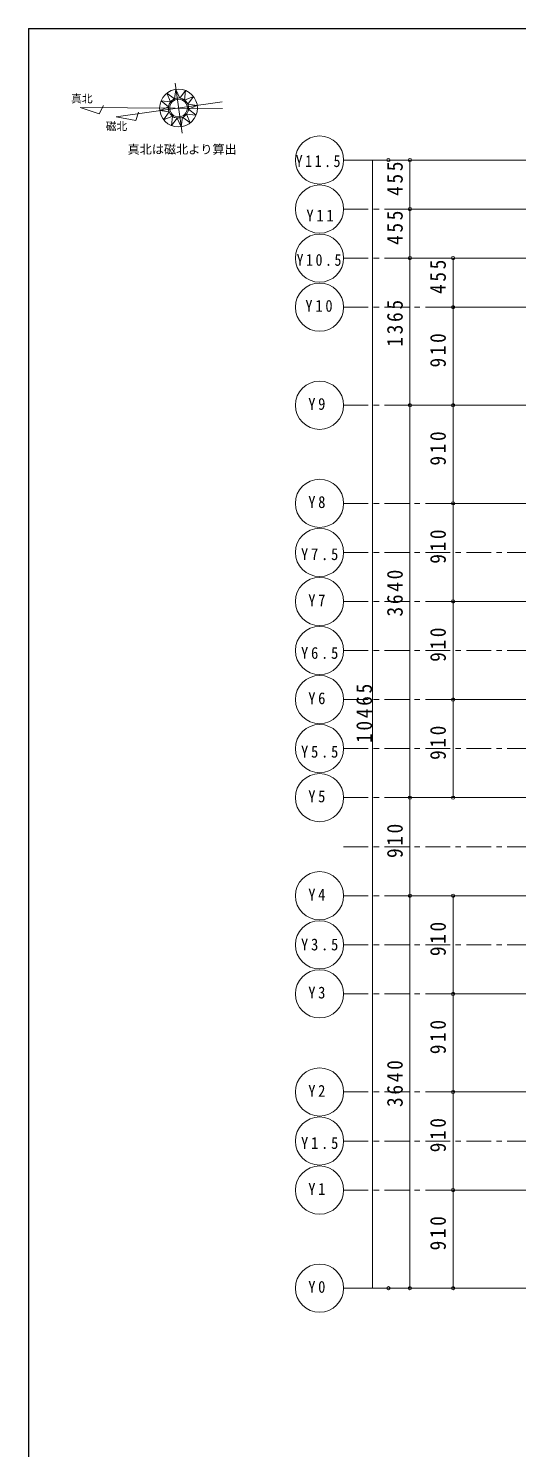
# Model space of a CAD drawing. Units: millimetres at full size, sheet at 1:50. Extents: x -17704 to 55037, y -1981 to 18549.
# Drawn here: x 26473 to 31021, y 5087 to 18270 of the extents above; entities that cross this region are included whole.
import ezdxf
from ezdxf.enums import TextEntityAlignment as Align

# ---------------------------------------------------------------- set-up
doc = ezdxf.new("R2010")
doc.units = ezdxf.units.MM
doc.header["$LTSCALE"] = 50
doc.linetypes.add('USER2', pattern=[7.6, 4.6, -1, 1, -1])
doc.layers.add('1-0', color=7, linetype='Continuous', lineweight=18)
doc.layers.add('8-0', color=9, linetype='Continuous', lineweight=18)
doc.layers.add('5-0', color=7, linetype='Continuous')
doc.styles.add('ＭＳ ゴシック', font='')
doc.styles.get('ＭＳ ゴシック').set_extended_font_data('MS Gothic')

msp = doc.modelspace()

# ---------------------------------------------------------------- linework, layer by layer
at = {"layer": '1-0'}
for p, q in [((27758.05, 17669.08), (27829.38, 17616.94)), ((27791.22, 17587.19), (27758.05, 17669.08)), ((27829.38, 17616.94), (27841.6, 17704.45)), ((27898.1, 17299.41), (27833.53, 17762.31)), ((27841.6, 17704.45), (27877.3, 17623.63)), ((27877.3, 17623.63), (27931.64, 17693.3)), ((27931.64, 17693.3), (27922.15, 17605.45)), ((26954.46, 17537.11), (27129.32, 17477.49)), ((28272.71, 17528.07), (26954.46, 17537.11)), ((27129.32, 17477.49), (27168.5, 17554.52)), ((28270.85, 17587.36), (27287.2, 17450.15)), ((27692.23, 17506.65), (27773.05, 17542.35)), ((27703.38, 17596.68), (27791.22, 17587.19)), ((27773.05, 17542.35), (27703.38, 17596.68)), ((27922.15, 17605.45), (28004.04, 17638.62)), ((28004.04, 17638.62), (27951.9, 17567.3)), ((27951.9, 17567.3), (28039.4, 17555.07)), ((28039.4, 17555.07), (27958.58, 17519.37)), ((27287.2, 17450.15), (27468.85, 17416.5)), ((27468.85, 17416.5), (27494.04, 17491.24)), ((27779.73, 17494.43), (27692.23, 17506.65)), ((27727.59, 17423.1), (27779.73, 17494.43)), ((27809.48, 17456.27), (27727.59, 17423.1)), ((27799.99, 17368.43), (27809.48, 17456.27)), ((27854.33, 17438.09), (27799.99, 17368.43)), ((27890.03, 17357.28), (27854.33, 17438.09)), ((27902.25, 17444.78), (27890.03, 17357.28)), ((27973.58, 17392.64), (27902.25, 17444.78)), ((27940.41, 17474.53), (27973.58, 17392.64)), ((28028.25, 17465.04), (27940.41, 17474.53)), ((27958.58, 17519.37), (28028.25, 17465.04))]:
    msp.add_line(p, q, dxfattribs=at)
for radius in [175.26, 93.47, 81.79]:
    msp.add_circle((27865.82, 17530.86), radius, dxfattribs=at)
at = {"layer": '5-0'}
for q in [(26473.09, -1981.01), (55036.98, 18269.53)]:
    msp.add_line((26473.09, 18269.53), q, dxfattribs=at)
at = {"layer": '8-0', "linetype": 'USER2'}
for p, q in [((29396.01, 17048.82), (52724.25, 17048.82)), ((29396.01, 16593.82), (52724.25, 16593.82)), ((29396.01, 16593.82), (52724.25, 16593.82)), ((29396.01, 16138.82), (52724.25, 16138.82)), ((29396.01, 15683.83), (52724.25, 15683.83)), ((29396.01, 14773.83), (52724.25, 14773.83)), ((29396.01, 13863.83), (52724.25, 13863.83)), ((29396.01, 13408.83), (52724.25, 13408.83)), ((29396.01, 12953.83), (52724.25, 12953.83)), ((29396.01, 12498.83), (52724.25, 12498.83)), ((29396.01, 12043.83), (52724.25, 12043.83)), ((29396.01, 11588.83), (52724.25, 11588.83)), ((29396.01, 11133.83), (52724.25, 11133.83)), ((29396.01, 10678.83), (52724.25, 10678.83)), ((29396.01, 10223.83), (52724.25, 10223.83)), ((29396.01, 9768.83), (52724.25, 9768.83)), ((29396.01, 9313.83), (52724.25, 9313.83)), ((29396.01, 8403.84), (52724.25, 8403.84)), ((29396.01, 7948.84), (52724.25, 7948.84)), ((29396.01, 7493.84), (52724.25, 7493.84)), ((29396.01, 6583.84), (52724.25, 6583.84))]:
    msp.add_line(p, q, dxfattribs=at)
at = {"layer": '8-0'}
for p, q in [((29597.51, 17048.82), (30997.51, 17048.82)), ((29664.18, 6583.84), (29664.18, 17048.82)), ((29797.51, 17048.82), (30997.51, 17048.82)), ((30012.74, 16593.82), (30012.74, 17048.82)), ((29797.51, 16593.82), (30997.51, 16593.82)), ((29797.51, 16593.82), (30997.51, 16593.82)), ((30012.74, 16138.82), (30012.74, 16593.82)), ((29797.51, 16138.82), (30997.51, 16138.82)), ((29797.51, 16138.82), (30997.51, 16138.82)), ((30012.74, 14773.83), (30012.74, 16138.82)), ((30197.51, 16138.82), (30997.51, 16138.82)), ((30412.74, 15683.83), (30412.74, 16138.82)), ((30197.51, 15683.83), (30997.51, 15683.83)), ((30197.51, 15683.83), (30997.51, 15683.83)), ((30412.74, 14773.83), (30412.74, 15683.83)), ((29797.51, 14773.83), (30997.51, 14773.83)), ((29797.51, 14773.83), (30997.51, 14773.83)), ((30012.74, 11133.83), (30012.74, 14773.83)), ((30197.51, 14773.83), (30997.51, 14773.83)), ((30197.51, 14773.83), (30997.51, 14773.83)), ((30412.74, 13863.83), (30412.74, 14773.83)), ((30197.51, 13863.83), (30997.51, 13863.83)), ((30197.51, 13863.83), (30997.51, 13863.83)), ((30412.74, 12953.83), (30412.74, 13863.83)), ((30197.51, 12953.83), (30997.51, 12953.83)), ((30197.51, 12953.83), (30997.51, 12953.83)), ((30412.74, 12043.83), (30412.74, 12953.83)), ((30197.51, 12043.83), (30997.51, 12043.83)), ((30197.51, 12043.83), (30997.51, 12043.83)), ((30412.74, 11133.83), (30412.74, 12043.83)), ((29797.51, 11133.83), (30997.51, 11133.83)), ((29797.51, 11133.83), (30997.51, 11133.83)), ((30012.74, 10223.83), (30012.74, 11133.83)), ((30197.51, 11133.83), (30997.51, 11133.83)), ((29797.51, 10223.83), (30997.51, 10223.83)), ((29797.51, 10223.83), (30997.51, 10223.83)), ((30012.74, 6583.84), (30012.74, 10223.83)), ((30197.51, 10223.83), (30997.51, 10223.83)), ((30412.74, 9313.83), (30412.74, 10223.83)), ((30197.51, 9313.83), (30997.51, 9313.83)), ((30197.51, 9313.83), (30997.51, 9313.83)), ((30412.74, 8403.84), (30412.74, 9313.83)), ((30197.51, 8403.84), (30997.51, 8403.84)), ((30197.51, 8403.84), (30997.51, 8403.84)), ((30412.74, 7493.84), (30412.74, 8403.84)), ((30197.51, 7493.84), (30997.51, 7493.84)), ((30197.51, 7493.84), (30997.51, 7493.84)), ((30412.74, 6583.84), (30412.74, 7493.84)), ((29597.51, 6583.84), (30997.51, 6583.84)), ((29797.51, 6583.84), (30997.51, 6583.84)), ((30197.51, 6583.84), (30997.51, 6583.84))]:
    msp.add_line(p, q, dxfattribs=at)
for centre, radius in [((29173.9, 17048.82), 223.61), ((29812.74, 17048.82), 15), ((30012.74, 17048.82), 15), ((29173.9, 16593.82), 223.61), ((29173.9, 16593.82), 223.61), ((30012.74, 16593.82), 15), ((30012.74, 16593.82), 15), ((29173.9, 16138.82), 223.61), ((30012.74, 16138.82), 15), ((30012.74, 16138.82), 15), ((30412.74, 16138.82), 15), ((29173.9, 15683.83), 223.61), ((30412.74, 15683.83), 15), ((30412.74, 15683.83), 15), ((29173.9, 14773.83), 223.61), ((30012.74, 14773.83), 15), ((30012.74, 14773.83), 15), ((30412.74, 14773.83), 15), ((30412.74, 14773.83), 15), ((29173.9, 13863.83), 223.61), ((30412.74, 13863.83), 15), ((30412.74, 13863.83), 15), ((29173.9, 13408.83), 223.61), ((29173.9, 12953.83), 223.61), ((30412.74, 12953.83), 15), ((30412.74, 12953.83), 15), ((29173.9, 12498.83), 223.61), ((29173.9, 12043.83), 223.61), ((30412.74, 12043.83), 15), ((30412.74, 12043.83), 15), ((29173.9, 11588.83), 223.61), ((29173.9, 11133.83), 223.61), ((30012.74, 11133.83), 15), ((30012.74, 11133.83), 15), ((30412.74, 11133.83), 15), ((29173.9, 10223.83), 223.61), ((30012.74, 10223.83), 15), ((30012.74, 10223.83), 15), ((30412.74, 10223.83), 15), ((29173.9, 9768.83), 223.61), ((29173.9, 9313.83), 223.61), ((30412.74, 9313.83), 15), ((30412.74, 9313.83), 15), ((29173.9, 8403.84), 223.61), ((30412.74, 8403.84), 15), ((30412.74, 8403.84), 15), ((29173.9, 7948.84), 223.61), ((29173.9, 7493.84), 223.61), ((30412.74, 7493.84), 15), ((30412.74, 7493.84), 15), ((29173.9, 6583.84), 223.61), ((29812.74, 6583.84), 15), ((30012.74, 6583.84), 15), ((30412.74, 6583.84), 15)]:
    msp.add_circle(centre, radius, dxfattribs=at)

# ---------------------------------------------------------------- texts
at = {"layer": '1-0', "style": 'ＭＳ ゴシック'}
for s, height, p in [('真北', 73.14, (26868.71, 17559.48)), ('磁北', 73.14, (27189.86, 17303.4)), ('真北は磁北より算出', 82.48, (27393.12, 17082.36))]:
    msp.add_text(s, height=height, dxfattribs=at).set_placement(p, align=Align.BOTTOM_LEFT)
at = {"layer": '8-0', "color": 7, "char_height": 110, "attachment_point": 7, "style": 'ＭＳ ゴシック'}
for s, insert in [('\\T1.38;\\W0.85;Y11.5', (28953.34, 16982.09)), ('\\T1.38;\\W0.9;Y11', (29051.91, 16478.92)), ('\\T1.38;\\W0.85;Y10.5', (28961.74, 16065.89)), ('\\T1.38;\\W0.9;Y10', (29042.13, 15639.22)), ('\\T1.36;\\W0.9;Y9', (29069.36, 14729.22)), ('\\T1.36;\\W0.9;Y8', (29069.36, 13819.22)), ('\\T1.38;\\W0.9;Y7.5', (29002.07, 13336.16)), ('\\T1.36;\\W0.9;Y7', (29069.36, 12909.22)), ('\\T1.38;\\W0.9;Y6.5', (29002.07, 12419.95)), ('\\T1.36;\\W0.9;Y6', (29069.36, 11999.22)), ('\\T1.38;\\W0.9;Y5.5', (29002.07, 11503.74)), ('\\T1.36;\\W0.9;Y5', (29069.36, 11089.23)), ('\\T1.36;\\W0.9;Y4', (29069.36, 10179.23)), ('\\T1.38;\\W0.9;Y3.5', (29002.07, 9715.41)), ('\\T1.36;\\W0.9;Y3', (29069.36, 9269.23)), ('\\T1.36;\\W0.9;Y2', (29069.36, 8359.23)), ('\\T1.38;\\W0.9;Y1.5', (29002.07, 7873.9)), ('\\T1.36;\\W0.9;Y1', (29069.36, 7449.23)), ('\\T1.36;\\W0.9;Y0', (29069.36, 6539.23))]:
    msp.add_mtext(s, dxfattribs=dict(at, insert=insert))
at = {"layer": '8-0', "color": 7, "char_height": 146.6, "attachment_point": 7, "rotation": 90, "style": 'ＭＳ ゴシック'}
for s, insert in [('\\T1.27;\\W0.9;455', (29947.8, 16716.58)), ('\\T1.27;\\W0.9;455', (29947.8, 16261.58)), ('\\T1.27;\\W0.9;455', (30347.8, 15806.58)), ('\\T1.28;\\W0.9;1365', (29947.8, 15316.68)), ('\\T1.27;\\W0.9;910', (30347.8, 15124.08)), ('\\T1.27;\\W0.9;910', (30347.8, 14214.08)), ('\\T1.27;\\W0.9;910', (30347.8, 13304.08)), ('\\T1.28;\\W0.9;3640', (29947.8, 12814.19)), ('\\T1.27;\\W0.9;910', (30347.8, 12394.08)), ('\\T1.28;\\W0.9;10465', (29663.07, 11641.3)), ('\\T1.27;\\W0.9;910', (30347.8, 11484.08)), ('\\T1.27;\\W0.9;910', (29947.8, 10574.08)), ('\\T1.27;\\W0.9;910', (30347.8, 9664.09)), ('\\T1.27;\\W0.9;910', (30347.8, 8754.09)), ('\\T1.28;\\W0.9;3640', (29947.8, 8264.19)), ('\\T1.27;\\W0.9;910', (30347.8, 7844.09)), ('\\T1.27;\\W0.9;910', (30347.8, 6934.09))]:
    msp.add_mtext(s, dxfattribs=dict(at, insert=insert))

doc.saveas('drawing.dxf')
